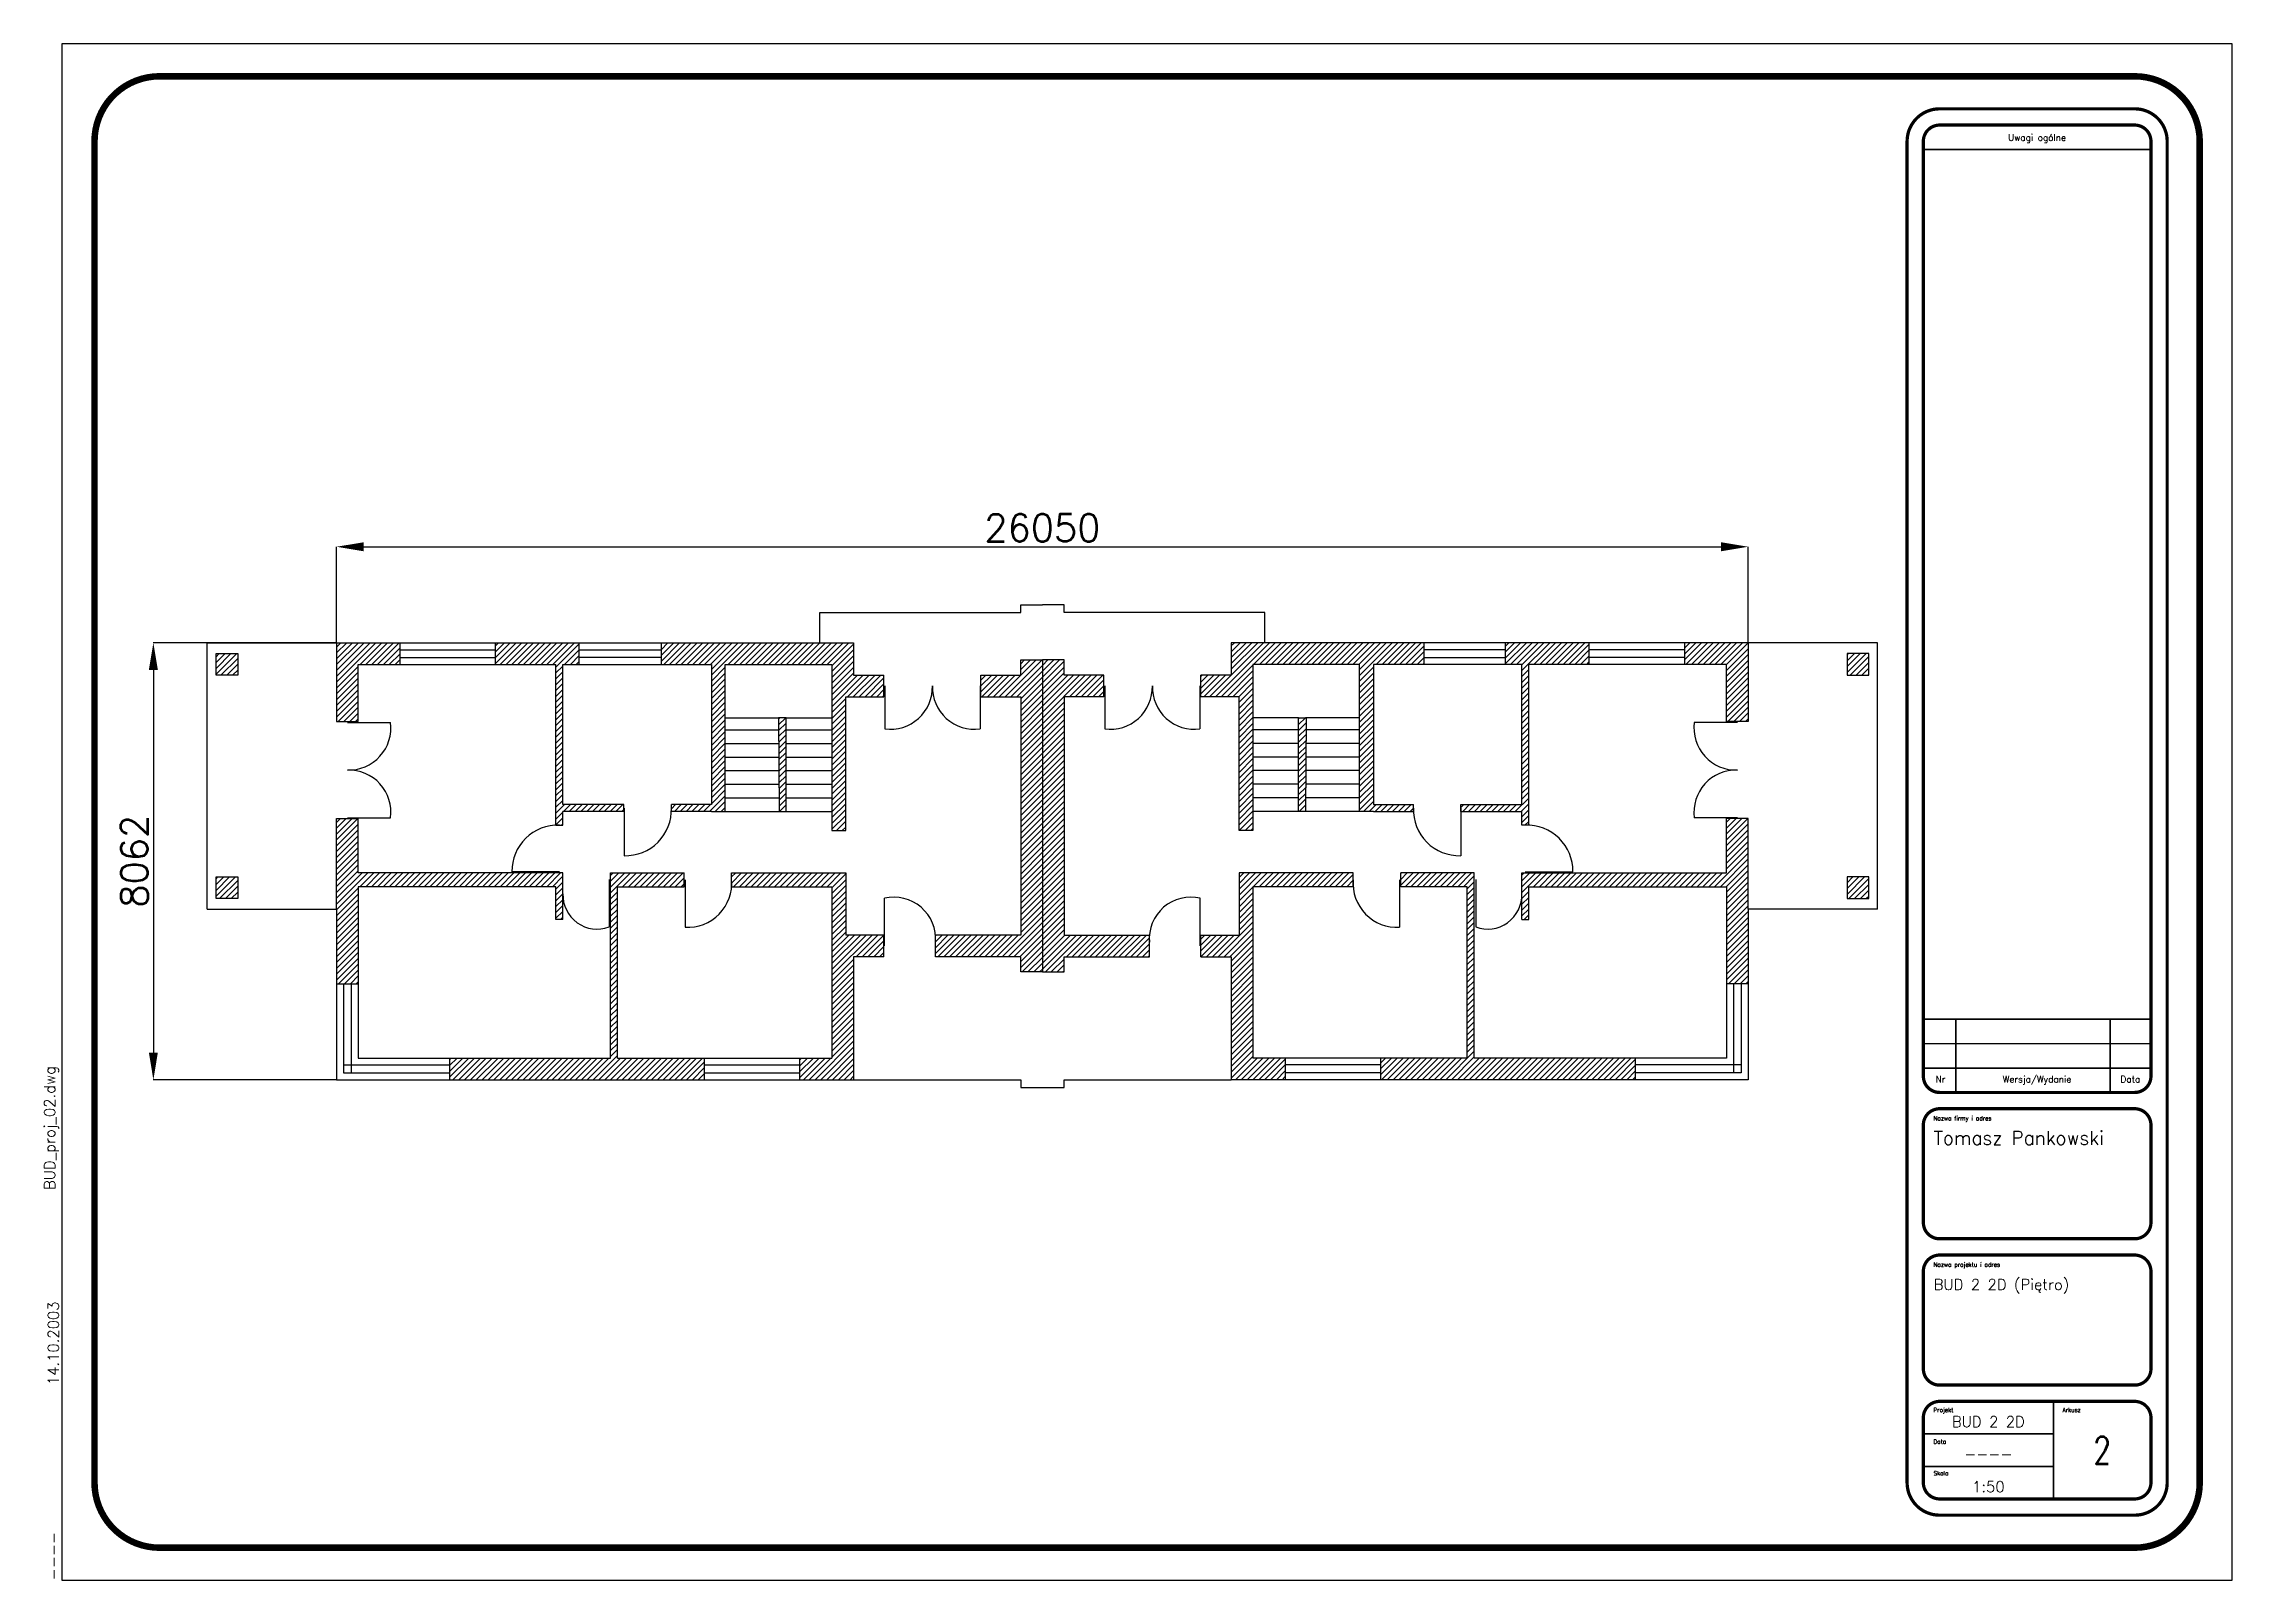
# Paper-space layout 'ISO A1' of a CAD drawing. Header units: millimetres. Extents: x -7 to 801, y 0 to 567.
# The model-space entities are those that its viewports show. They can reach past a viewport. Long polylines and large blocks are cut down to what shows.
import ezdxf
from ezdxf.enums import TextEntityAlignment as Align

# ---------------------------------------------------------------- set-up
doc = ezdxf.new("R2010")
doc.units = ezdxf.units.MM
for name, color, linetype in [('Parter', 7, 'Continuous'), ('Piętro', 250, 'Continuous'), ('Title Block', 7, 'Continuous')]:
    doc.layers.add(name, color=color, linetype=linetype)
doc.layers.get('Parter').off()
doc.styles.add('Roman', font='romans.shx')
doc.styles.get("Standard").update_dxf_attribs({"font": 'simplex.shx'})
doc.dimstyles.new('ISO-25', dxfattribs={"dimtxt": 2.5, "dimasz": 2.5, "dimexe": 1.25, "dimexo": 0.625, "dimtad": 1, "dimtxsty": 'Standard', "dimcen": 2.5, "dimadec": 0, "dimazin": 0, "dimtfac": 1, "dimtmove": 0, "dimatfit": 3, "dimfxl": 1, "dimarcsym": 0})

# ---------------------------------------------------------------- blocks, each defined once
blk = doc.blocks.new('Tabelka rysunkowa')
at = {"layer": 'Title Block'}
for p, q in [((0, 567), (0, 0)), ((801, 567), (0, 567)), ((801, 0), (801, 567)), ((0, 0), (801, 0))]:
    blk.add_line(p, q, dxfattribs=at)
for points, const_width in [([(789, 531, 0.414214), (765, 555), (36, 555, 0.414214), (12, 531), (12, 36, 0.414214), (36, 12), (765, 12, 0.414214), (789, 36)], 2.4), ([(765, 543), (693, 543, 0.414214), (681, 531), (681, 36, 0.414214), (693, 24), (765, 24, 0.414214), (777, 36), (777, 531, 0.414214)], 1.2), ([(771, 531, 0.414214), (765, 537), (693, 537, 0.414214), (687, 531), (687, 186, 0.414214), (693, 180), (765, 180, 0.414214), (771, 186)], 1.2), ([(693, 126), (765, 126, 0.414214), (771, 132), (771, 168, 0.414214), (765, 174), (693, 174, 0.414214), (687, 168), (687, 132, 0.414214)], 1.2), ([(693, 72), (765, 72, 0.414214), (771, 78), (771, 114, 0.414214), (765, 120), (693, 120, 0.414214), (687, 114), (687, 78, 0.414214)], 1.2), ([(693, 30), (765, 30, 0.414214), (771, 36), (771, 60, 0.414214), (765, 66), (693, 66, 0.414214), (687, 60), (687, 36, 0.414214)], 1.2)]:
    blk.add_lwpolyline(points, format="xyb", close=True, dxfattribs=dict(at, const_width=const_width))
at = {"layer": 'Title Block', "const_width": 0.6}
for points in [[(687, 528), (771, 528)], [(687, 207), (771, 207)], [(699, 180), (699, 207)], [(756, 180), (756, 207)], [(687, 198), (771, 198)], [(687, 189), (771, 189)], [(735, 30), (735, 66)], [(687, 54), (735, 54)], [(687, 42), (735, 42)]]:
    blk.add_lwpolyline(points, dxfattribs=at)
at = {"layer": 'Title Block', "style": 'Roman'}
for s, p in [('Uwagi ogólne', (728.96, 532.39)), ('Nr', (693.33, 184.88)), ('Wersja/Wydanie', (728.96, 184.88)), ('Data', (763.41, 184.88))]:
    blk.add_text(s, height=2.4, dxfattribs=at).set_placement(p, align=Align.MIDDLE_CENTER)
for s, p in [('Nazwa firmy i adres', (690.73, 169.71)), ('Nazwa projektu i adres', (690.73, 115.71)), ('Projekt', (690.73, 62.03)), ('Arkusz', (738.36, 62.03)), ('Data', (690.73, 50.37)), ('Skala', (690.73, 38.72))]:
    blk.add_text(s, height=1.56, dxfattribs=at).set_placement(p)
at = {"layer": 'Title Block', "color": 0, "style": 'Roman', "flags": 8}
for tag, p in [('PROJECTNAME', (690.8, 105.93)), ('PROJECTADDRESS1', (690.8, 99.45)), ('PROJECTADDRESS2', (690.8, 92.97)), ('PROJECTADDRESS3', (690.8, 86.5))]:
    blk.add_attdef(tag, text='', height=4, dxfattribs=at).set_placement(p, align=Align.BOTTOM_LEFT)
for tag, p in [('PROJECTNAME', (711, 58.5)), ('DATE', (711, 46.5))]:
    blk.add_attdef(tag, text='', height=4, dxfattribs=at).set_placement(p, align=Align.MIDDLE_CENTER)
at = {"layer": 'Title Block', "color": 0, "style": 'Roman', "width": 0.75, "flags": 8}
blk.add_attdef('SHEETNO', text='', height=10, dxfattribs=at).set_placement((753, 48), align=Align.MIDDLE_CENTER)
at = {"layer": 'Title Block', "color": 0, "style": 'Roman'}
blk.add_attdef('SCALE', text='', height=4, dxfattribs=at).set_placement((711, 34.5), align=Align.MIDDLE_CENTER)
blk = doc.blocks.new('*D4')
at = {"layer": 'Defpoints', "color": 0, "transparency": 16777216}
for p in [(26050, 10150), (0, 8378), (26050, 8378)]:
    blk.add_point(p, dxfattribs=at)
at = {"layer": 'Title Block', "color": 0, "lineweight": -2, "transparency": 16777216}
for p, q in [((0, 8379), (0, 10151)), ((500, 10150), (25550, 10150)), ((26050, 8379), (26050, 10151))]:
    blk.add_line(p, q, dxfattribs=at)
at = {"layer": 'Title Block', "color": 0, "transparency": 16777216}
for points in [[(500, 10233), (500, 10067), (0, 10150)], [(25550, 10233), (25550, 10067), (26050, 10150)]]:
    blk.add_solid(points, dxfattribs=at)
at = {"layer": 'Title Block', "color": 0, "transparency": 16777216, "insert": (13025, 10500), "char_height": 500, "attachment_point": 5}
blk.add_mtext('26050', dxfattribs=at)
blk = doc.blocks.new('*D6')
at = {"layer": 'Defpoints', "color": 0, "transparency": 16777216}
for p in [(0, 8378), (-3381, 316), (0, 316)]:
    blk.add_point(p, dxfattribs=at)
at = {"layer": 'Title Block', "color": 0, "lineweight": -2, "transparency": 16777216}
for p, q in [((-1, 8378), (-3382, 8378)), ((-3381, 7878), (-3381, 816)), ((-1, 316), (-3382, 316))]:
    blk.add_line(p, q, dxfattribs=at)
at = {"layer": 'Title Block', "color": 0, "transparency": 16777216}
for points in [[(-3464, 7878), (-3298, 7878), (-3381, 8378)], [(-3464, 816), (-3298, 816), (-3381, 316)]]:
    blk.add_solid(points, dxfattribs=at)
at = {"layer": 'Title Block', "color": 0, "transparency": 16777216, "insert": (-3731, 4347), "char_height": 500, "attachment_point": 5, "rotation": 90}
blk.add_mtext('8062', dxfattribs=at)

msp = doc.modelspace()

# ---------------------------------------------------------------- hatches: boundary and pattern name
at = {"layer": 'Piętro'}
h = msp.add_hatch(dxfattribs=at)
h.set_pattern_fill('ANSI31', color=256, scale=24)
h.paths.add_polyline_path([(1172, 8378), (0, 8378), (0, 6925), (400, 6925), (400, 7978), (1172, 7978)])
h.paths.add_polyline_path([(4477, 8378), (2932, 8378), (2932, 7978), (4049, 7978), (4049, 5012, -0.018917495), (4113, 5012), (4177, 5012), (4177, 5264), (5300, 5264), (5300, 5392), (4177, 5392), (4177, 7978), (4477, 7978)])
h.paths.add_polyline_path([(9539, 8378), (5987, 8378), (5987, 7978), (6917, 7978), (6917, 5392), (6178, 5392), (6178, 5328, -0.018909994), (6178, 5264), (6917, 5264), (7173, 5264), (7173, 7978), (9139, 7978), (9139, 4912.226), (9395, 4912.226), (9395, 7381), (10101.751, 7381), (10101.751, 7781), (9539, 7781)])
h.paths.add_polyline_path([(8296, 6995), (8156, 6995), (8168, 5264), (8296, 5264)], flags=17)
h.paths.add_polyline_path([(10101.751, 2985), (9395, 2985), (9395, 4134), (7290, 4134), (7290, 4006, -0.039315504), (7290, 3878), (9139.751, 3878), (9139.751, 716), (8542.751, 716), (8542.751, 316), (9539.751, 316), (9539.751, 2585), (10101.751, 2585)])
h.paths.add_polyline_path([(6412, 4134), (5055, 4134), (5055, 716), (2085, 716), (2085, 316), (6782.751, 316), (6782.751, 716), (5183, 716), (5183, 3878), (6412, 3878)])
h.paths.add_polyline_path([(4177, 4134), (400, 4134), (400, 5135), (0, 5135), (0, 3463), (0, 2086), (400, 2086), (400, 3878), (4049, 3878), (4049, 3273), (4177, 3273), (4177, 3703.5, -0.017459101), (4177, 3747.537)])
h.paths.add_polyline_path([(13025, 8062), (12625, 8062), (12625, 7781), (11891.751, 7781), (11891.751, 7381), (12625, 7381), (12625, 2985), (11049.751, 2985, -0.043118501), (11049.751, 2853.345), (11049.751, 2585), (12625, 2585), (12625, 2304), (13025, 2304)])
h.paths.add_polyline_path([(-1825, 8181), (-2225, 8181), (-2225, 7781), (-1825, 7781)])
h.paths.add_polyline_path([(-1825, 4060), (-2225, 4060), (-2225, 3660), (-1825, 3660)])
h = msp.add_hatch(dxfattribs=at)
h.set_pattern_fill('ANSI31', color=256, scale=24)
h.paths.add_polyline_path([(25650, 7978), (25650, 6925), (26050, 6925), (26050, 8378), (24878, 8378), (24878, 7978)])
h.paths.add_polyline_path([(23118, 7978), (23118, 8378), (21573, 8378), (21573, 7978), (21873, 7978), (21873, 5392), (20750, 5392), (20750, 5264), (21873, 5264), (21873, 5012), (21937, 5012, -0.018917495), (22001, 5012), (22001, 7978)])
h.paths.add_polyline_path([(16511, 8378), (16511, 7781), (15948.249, 7781), (15948.249, 7381), (16655, 7381), (16655, 4912.226), (16911, 4912.226), (16911, 7978), (18877, 7978), (18877, 5264), (19133, 5264), (19872, 5264, -0.018909994), (19872, 5328), (19872, 5392), (19133, 5392), (19133, 7978), (20063, 7978), (20063, 8378)])
h.paths.add_polyline_path([(17754, 5264), (17882, 5264), (17894, 6995), (17754, 6995)], flags=17)
h.paths.add_polyline_path([(16910.249, 3878), (18760, 3878, -0.039315504), (18760, 4006), (18760, 4134), (16655, 4134), (16655, 2985), (15948.249, 2985), (15948.249, 2585), (16510.249, 2585), (16510.249, 316), (17507.249, 316), (17507.249, 716), (16910.249, 716)])
h.paths.add_polyline_path([(20867, 3878), (20867, 716), (19267.249, 716), (19267.249, 316), (23965, 316), (23965, 716), (20995, 716), (20995, 4134), (19638, 4134), (19638, 3878)])
h.paths.add_polyline_path([(25650, 3878), (25650, 2086), (26050, 2086), (26050, 3463), (26050, 5135), (25650, 5135), (25650, 4134), (21873, 4134), (21873, 3747.537, -0.017459101), (21873, 3703.5), (21873, 3273), (22001, 3273), (22001, 3878)])
h.paths.add_polyline_path([(13425, 2985), (13425, 7381), (14158.249, 7381), (14158.249, 7781), (13425, 7781), (13425, 8062), (13025, 8062), (13025, 2304), (13425, 2304), (13425, 2585), (15000.249, 2585), (15000.249, 2853.345, -0.043118501), (15000.249, 2985)])
h.paths.add_polyline_path([(28275, 7781), (28275, 8181), (27875, 8181), (27875, 7781)])
h.paths.add_polyline_path([(27875, 3660), (28275, 3660), (28275, 4060), (27875, 4060)])

# ---------------------------------------------------------------- linework, layer by layer
for p, q in [((8917, 8378), (8917, 8936)), ((8917, 8936), (12625, 8936)), ((12625, 8936), (12625, 9080)), ((12625, 9080), (13025, 9080)), ((13425, 9080), (13025, 9080)), ((13425, 8936), (13425, 9080)), ((17133, 8936), (13425, 8936)), ((17133, 8378), (17133, 8936)), ((-2387, 3463), (-2387, 8378)), ((-2387, 8378), (9539, 8378)), ((0, 8378), (0, 6925)), ((1172, 7978), (1172, 8378)), ((1172, 8250), (2932, 8250)), ((1172, 8106), (2932, 8106)), ((2932, 7978), (2932, 8378)), ((4477, 7978), (4477, 8378)), ((4477, 8250), (5987, 8250)), ((5987, 8106), (4477, 8106)), ((5987, 8378), (5987, 7978)), ((9539, 8378), (9539, 7781)), ((28437, 8378), (16511, 8378)), ((16511, 8378), (16511, 7781)), ((20063, 8378), (20063, 7978)), ((21573, 8250), (20063, 8250)), ((20063, 8106), (21573, 8106)), ((21573, 7978), (21573, 8378)), ((23118, 7978), (23118, 8378)), ((24878, 8250), (23118, 8250)), ((24878, 8106), (23118, 8106)), ((24878, 7978), (24878, 8378)), ((26050, 8378), (26050, 6925)), ((28437, 3463), (28437, 8378)), ((400, 6925), (400, 7978)), ((400, 7978), (1172, 7978)), ((1172, 7978), (2932, 7978)), ((2932, 7978), (4049, 7978)), ((4049, 5012), (4049, 7978)), ((4177, 7978), (4477, 7978)), ((4177, 5392), (4177, 7978)), ((4477, 7978), (6917, 7978)), ((6917, 7978), (6917, 5392)), ((7173, 5264), (7173, 7978)), ((7173, 7978), (9139, 7978)), ((9139, 7978), (9139, 4912.226)), ((9539, 7781), (10101.751, 7781)), ((10101.751, 7381), (10101.751, 7781)), ((11891.751, 7381), (11891.751, 7781)), ((11891.751, 7781), (12625, 7781)), ((12625, 7781), (12625, 8062)), ((12625, 8062), (13025, 8062)), ((13025, 8062), (13025, 2304)), ((13425, 8062), (13025, 8062)), ((13025, 8062), (13025, 2304)), ((13425, 7781), (13425, 8062)), ((14158.249, 7781), (13425, 7781)), ((14158.249, 7381), (14158.249, 7781)), ((16511, 7781), (15948.249, 7781)), ((15948.249, 7381), (15948.249, 7781)), ((18877, 7978), (16911, 7978)), ((16911, 7978), (16911, 4912.226)), ((18877, 5264), (18877, 7978)), ((21573, 7978), (19133, 7978)), ((19133, 7978), (19133, 5392)), ((21873, 7978), (21573, 7978)), ((21873, 5392), (21873, 7978)), ((22001, 5012), (22001, 7978)), ((23118, 7978), (22001, 7978)), ((24878, 7978), (23118, 7978)), ((25650, 7978), (24878, 7978)), ((25650, 6925), (25650, 7978)), ((9395, 7381), (10101.751, 7381)), ((9395, 4912.226), (9395, 7381)), ((10116.248, 7583.54), (10116.248, 6788.54)), ((11875.403, 7583.54), (11875.403, 6788.54)), ((11891.751, 7381), (12625, 7381)), ((12625, 7381), (12625, 2985)), ((14158.249, 7381), (13425, 7381)), ((13425, 7381), (13425, 2985)), ((14174.597, 7583.54), (14174.597, 6788.54)), ((15933.752, 7583.54), (15933.752, 6788.54)), ((16655, 7381), (15948.249, 7381)), ((16655, 4912.226), (16655, 7381)), ((0, 6925), (400, 6925)), ((200, 6909.578), (995, 6909.578)), ((7173, 6995), (8168, 6995)), ((8296, 6995), (8156, 6995)), ((8156, 6995), (8168, 5264)), ((8296, 5264), (8296, 6995)), ((8296, 6995), (9139, 6995)), ((17754, 6995), (16911, 6995)), ((17754, 5264), (17754, 6995)), ((17754, 6995), (17894, 6995)), ((17894, 6995), (17882, 5264)), ((18877, 6995), (17882, 6995)), ((25850, 6909.578), (25055, 6909.578)), ((26050, 6925), (25650, 6925)), ((7173, 6770), (8157.56, 6770)), ((7173, 6520), (8159.293, 6520)), ((8296, 6770), (9139, 6770)), ((8296, 6520), (9139, 6520)), ((17754, 6770), (16911, 6770)), ((17754, 6520), (16911, 6520)), ((18877, 6520), (17890.707, 6520)), ((18877, 6770), (17892.44, 6770)), ((7173, 6270), (8168, 6270)), ((8296, 6270), (9139, 6270)), ((17754, 6270), (16911, 6270)), ((18877, 6270), (17882, 6270)), ((7173, 6020), (8162.759, 6020)), ((7173, 5770), (8164.492, 5770)), ((8296, 6020), (9139, 6020)), ((8296, 5770), (9139, 5770)), ((17754, 6020), (16911, 6020)), ((17754, 5770), (16911, 5770)), ((18877, 5770), (17885.508, 5770)), ((18877, 6020), (17887.241, 6020)), ((5300, 5392), (4177, 5392)), ((4177, 5012), (4177, 5264)), ((5300, 5264), (4177, 5264)), ((5300, 5264), (5300, 5392)), ((5305.655, 5328), (5305.655, 4450)), ((6917, 5392), (6178, 5392)), ((6178, 5264), (6178, 5392)), ((6917, 5264), (6178, 5264)), ((6917, 5264), (7173, 5264)), ((7173, 5520), (8166.225, 5520)), ((7173, 5264), (8168, 5264)), ((8168, 5264), (8296, 5264)), ((8296, 5520), (9139, 5520)), ((8296, 5264), (9139, 5264)), ((17754, 5520), (16911, 5520)), ((17754, 5264), (16911, 5264)), ((17882, 5264), (17754, 5264)), ((18877, 5264), (17882, 5264)), ((18877, 5520), (17883.775, 5520)), ((19133, 5264), (18877, 5264)), ((19133, 5392), (19872, 5392)), ((19133, 5264), (19872, 5264)), ((19872, 5264), (19872, 5392)), ((20744.345, 5328), (20744.345, 4450)), ((20750, 5392), (21873, 5392)), ((20750, 5264), (20750, 5392)), ((20750, 5264), (21873, 5264)), ((21873, 5012), (21873, 5264)), ((0, 3463), (0, 5135)), ((0, 5135), (400, 5135)), ((200, 5150.422), (995, 5150.422)), ((400, 4134), (400, 5135)), ((4049, 5012), (4177, 5012)), ((9139, 4912.226), (9395, 4912.226)), ((16911, 4912.226), (16655, 4912.226)), ((22001, 5012), (21873, 5012)), ((25850, 5150.422), (25055, 5150.422)), ((26050, 5135), (25650, 5135)), ((25650, 4134), (25650, 5135)), ((26050, 3463), (26050, 5135)), ((4177, 4134), (400, 4134)), ((4113, 4154.846), (3235, 4154.846)), ((4177, 3273), (4177, 4134)), ((5055, 716), (5055, 4134)), ((5055, 4134), (6412, 4134)), ((6412, 3878), (6412, 4134)), ((7290, 3878), (7290, 4134)), ((7290, 4134), (9395, 4134)), ((9395, 4134), (9395, 2985)), ((18760, 4134), (16655, 4134)), ((16655, 4134), (16655, 2985)), ((18760, 3878), (18760, 4134)), ((20995, 4134), (19638, 4134)), ((19638, 3878), (19638, 4134)), ((20995, 716), (20995, 4134)), ((21873, 3273), (21873, 4134)), ((21873, 4134), (25650, 4134)), ((21937, 4154.846), (22815, 4154.846)), ((4049, 3878), (400, 3878)), ((400, 3878), (400, 716)), ((4049, 3273), (4049, 3878)), ((5028.262, 4012.692), (5028.262, 3134.692)), ((5183, 716), (5183, 3878)), ((5183, 3878), (6412, 3878)), ((6433.366, 4006), (6433.366, 3128)), ((7290, 3878), (9139, 3878)), ((9139.751, 3878), (9139.751, 716)), ((10110.157, 2785), (10110.157, 3663)), ((15939.843, 2785), (15939.843, 3663)), ((16910.249, 3878), (16910.249, 716)), ((18760, 3878), (16911, 3878)), ((19616.634, 4006), (19616.634, 3128)), ((20867, 3878), (19638, 3878)), ((20867, 716), (20867, 3878)), ((21021.738, 4012.692), (21021.738, 3134.692)), ((22001, 3273), (22001, 3878)), ((22001, 3878), (25650, 3878)), ((25650, 3878), (25650, 716)), ((-2387, 3463), (0, 3463)), ((0, 3463), (0, 316)), ((4177, 3273), (4049, 3273)), ((21873, 3273), (22001, 3273)), ((28437, 3463), (26050, 3463)), ((26050, 3463), (26050, 316)), ((10101.751, 2985), (9395, 2985)), ((10101.751, 2585), (10101.751, 2985)), ((12625, 2985), (11049.751, 2985)), ((11049.751, 2585), (11049.751, 2985)), ((13425, 2985), (15000.249, 2985)), ((15000.249, 2585), (15000.249, 2985)), ((15948.249, 2985), (16655, 2985)), ((15948.249, 2585), (15948.249, 2985)), ((9539.751, 2585), (9539.751, 316)), ((10101.751, 2585), (9539.751, 2585)), ((12625, 2585), (11049.751, 2585)), ((12625, 2304), (12625, 2585)), ((13425, 2304), (13425, 2585)), ((13425, 2585), (15000.249, 2585)), ((15948.249, 2585), (16510.249, 2585)), ((16510.249, 2585), (16510.249, 316)), ((0, 2086), (400, 2086)), ((128, 2086), (128, 444)), ((272, 2086), (272, 444)), ((13025, 2304), (12625, 2304)), ((13025, 2304), (13425, 2304)), ((26050, 2086), (25650, 2086)), ((25778, 2086), (25778, 444)), ((25922, 2086), (25922, 444)), ((128, 588), (2085, 588)), ((128, 444), (2085, 444)), ((400, 716), (5055, 716)), ((2085, 716), (2085, 316)), ((5183, 716), (9139.751, 716)), ((6782.751, 716), (6782.751, 316)), ((6782.751, 588), (8542.751, 588)), ((6782.751, 444), (8542.751, 444)), ((8542.751, 716), (8542.751, 316)), ((20867, 716), (16910.249, 716)), ((17507.249, 716), (17507.249, 316)), ((19267.249, 588), (17507.249, 588)), ((19267.249, 444), (17507.249, 444)), ((19267.249, 716), (19267.249, 316)), ((25650, 716), (20995, 716)), ((23965, 716), (23965, 316)), ((25922, 588), (23965, 588)), ((25922, 444), (23965, 444)), ((0, 316), (9539.751, 316)), ((9539.751, 316), (12625, 316)), ((12625, 316), (12625, 172)), ((12625, 172), (13425, 172.776)), ((13425, 172.776), (13425, 316)), ((13425, 316), (16510.249, 316)), ((26050, 316), (16510.249, 316))]:
    msp.add_line(p, q, dxfattribs=at)
for points in [[(-2225, 8181), (-1825, 8181), (-1825, 7781), (-2225, 7781)], [(28275, 8181), (27875, 8181), (27875, 7781), (28275, 7781)], [(-2225, 4060), (-1825, 4060), (-1825, 3660), (-2225, 3660)], [(28275, 4060), (27875, 4060), (27875, 3660), (28275, 3660)]]:
    msp.add_lwpolyline(points, close=True, dxfattribs=at)
for centre, radius, start, end in [((10218.782, 7559.174), 777.425, 262.4211508, 361.7960913), ((11772.868, 7559.174), 777.425, 178.2039087, 277.5788492), ((14277.132, 7559.174), 777.425, 262.4211508, 1.7960913), ((15831.218, 7559.174), 777.425, 178.2039087, 277.5788492), ((224.366, 6807.043), 777.425, 268.2039087, 7.5788492), ((25825.634, 6807.043), 777.425, 172.4211508, 271.7960913), ((224.366, 5252.957), 777.425, 352.4211508, 91.7960913), ((25825.634, 5252.957), 777.425, 88.2039087, 187.5788492), ((5332.189, 5296), 846.416, 268.2035444, 2.1666674), ((20717.811, 5296), 846.416, 177.8333326, 271.7964556), ((4081, 4166.525), 846.081, 87.8324732, 180.7908761), ((21969, 4166.525), 846.081, 359.2091239, 92.1675268), ((4807.381, 3725.518), 630.765, 177.9995376, 290.4983375), ((6477.33, 3942), 815.186, 266.9084977, 4.5029058), ((10287.835, 2919.172), 764.754, 355.0620425, 103.4344974), ((15762.165, 2919.172), 764.754, 76.5655026, 184.9379575), ((19572.67, 3942), 815.186, 175.4970942, 273.0915023), ((21242.619, 3725.518), 630.765, 249.5016625, 2.0004624)]:
    msp.add_arc(centre, radius, start, end, dxfattribs=at)

# ---------------------------------------------------------------- dimensions: what is measured, and where the dimension line sits
at = {"layer": 'Title Block'}
dim = msp.add_linear_dim(base=(26050, 10150), p1=(0, 8378), p2=(26050, 8378), dimstyle='ISO-25', override={"dimtxt": 500, "dimasz": 500, "dimgap": 100}, dxfattribs=at)
dim.commit()
dim.dimension.update_dxf_attribs({"geometry": '*D4', "text_midpoint": (13025, 10500)})
dim = msp.add_linear_dim(base=(-3381.033, 316), p1=(0, 8378), p2=(0, 316), angle=90, dimstyle='ISO-25', override={"dimtxt": 500, "dimasz": 500, "dimgap": 100}, dxfattribs=at)
dim.commit()
dim.dimension.update_dxf_attribs({"geometry": '*D6', "text_midpoint": (-3731.033, 4347)})

psp = doc.layouts.new('ISO A1')

# ---------------------------------------------------------------- block references
at = {"layer": 'Title Block'}
ref = psp.add_blockref('Tabelka rysunkowa', (0, 0), dxfattribs=at)
ref.add_attrib('PROJECTNAME', 'BUD 2 2D (Piętro)', dxfattribs={"color": 0, "height": 4, "style": 'Roman'}).set_placement((690.8, 105.93), align=Align.BOTTOM_LEFT)
ref.add_attrib('PROJECTNAME', 'BUD 2 2D', dxfattribs={"color": 0, "height": 4, "style": 'Roman'}).set_placement((711, 58.5), align=Align.MIDDLE_CENTER)
ref.add_attrib('DATA', '----', dxfattribs={"color": 0, "height": 4, "style": 'Roman'}).set_placement((711, 46.5), align=Align.MIDDLE_CENTER)
ref.add_attrib('SKALA', '1:50', dxfattribs={"color": 0, "height": 4, "style": 'Roman'}).set_placement((711, 34.5), align=Align.MIDDLE_CENTER)
ref.add_attrib('SHEETNO', '2', dxfattribs={"color": 0, "height": 10, "style": 'Roman', "width": 0.75}).set_placement((753, 48), align=Align.MIDDLE_CENTER)

# ---------------------------------------------------------------- texts
at = {"layer": 'Title Block', "color": 0, "char_height": 4, "attachment_point": 7, "rotation": 90, "style": 'Roman'}
for s, insert, width in [('BUD_proj_02.dwg', (-1.2, 144), 186.8672), ('14.10.2003', (-1.2, 72), 54.1433), ('----', (-1.2, 0), 63.5285)]:
    psp.add_mtext(s, dxfattribs=dict(at, insert=insert, width=width))
at = {"layer": 'Title Block', "insert": (690.8, 165.73), "char_height": 5, "attachment_point": 1, "style": 'Roman'}
psp.add_mtext_dynamic_manual_height_columns('Tomasz Pankowski', width=74.8032, gutter_width=50, heights=[0], dxfattribs=at)

# ---------------------------------------------------------------- viewports
at = {"layer": 'Parter'}
psp.add_viewport(center=(400.5, 283.5), size=(801, 567), view_center_point=(14957.708, 5255.87), view_height=28350.00007, dxfattribs=at)

doc.saveas('drawing.dxf')
